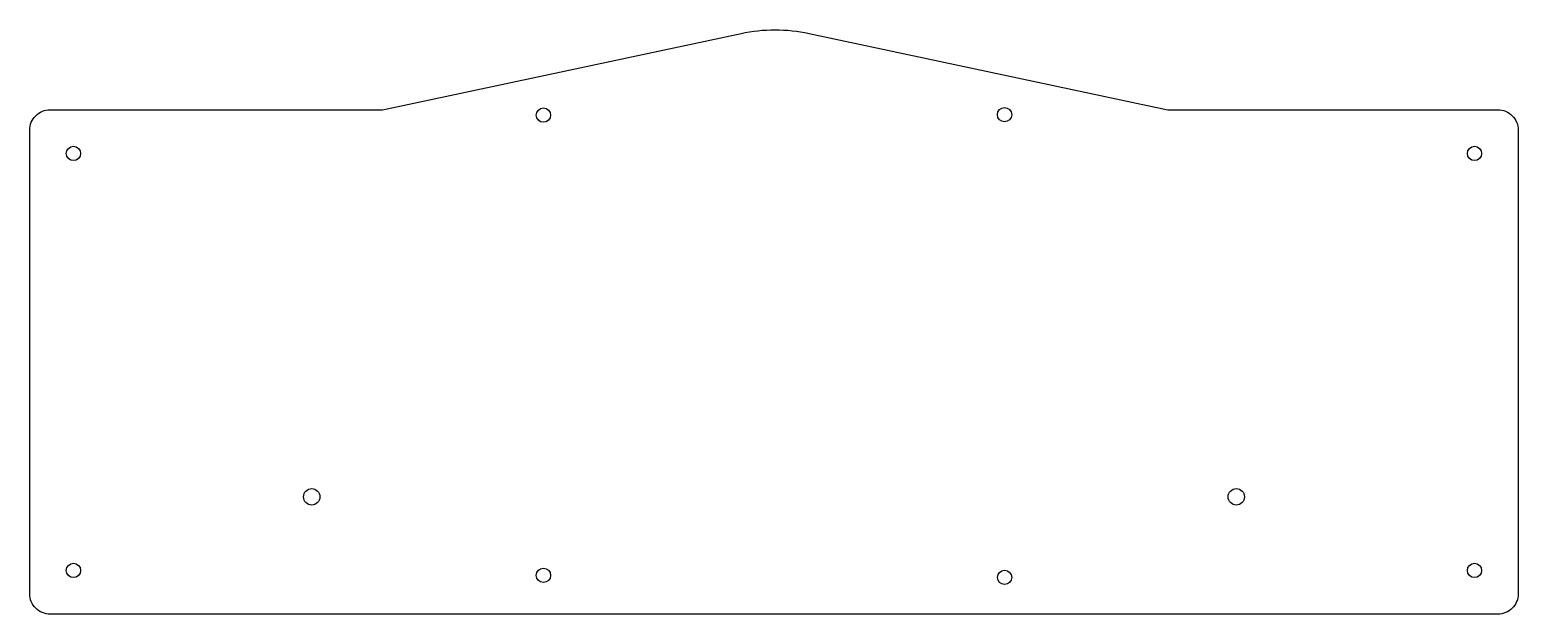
# Model space of a CAD drawing. Header units: millimetres. Extents: x -307 to 57, y 118 to 261.
import ezdxf

# ---------------------------------------------------------------- set-up
doc = ezdxf.new("R2010")
doc.units = ezdxf.units.MM
doc.layers.get('0').update_dxf_attribs({"linetype": 'CONTINUOUS'})

msp = doc.modelspace()

# ---------------------------------------------------------------- linework, layer by layer
msp.add_lwpolyline([(-302.01, 117.77, -0.414214), (-307.01, 122.77), (-307.01, 236.11, -0.414214), (-302.01, 241.11), (-220.73, 241.11), (-132.95, 259.77, -0.105104), (-116.32, 259.77), (-28.54, 241.11), (52.23, 241.11, -0.414214), (57.23, 236.11), (57.23, 122.77, -0.414214), (52.23, 117.77)], format="xyb", close=True)
for centre, radius in [((-181.31, 239.78), 1.75), ((-68.47, 239.89), 1.75), ((-296.31, 230.41), 1.75), ((46.53, 230.41), 1.75), ((-238.01, 146.47), 2), ((-11.77, 146.47), 2), ((-296.31, 128.47), 1.75), ((-181.31, 127.27), 1.75), ((-68.46, 126.77), 1.75), ((46.53, 128.47), 1.75)]:
    msp.add_circle(centre, radius)

doc.saveas('drawing.dxf')
